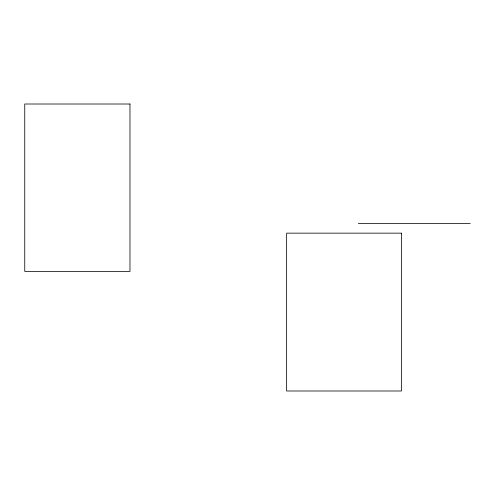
<?xml version="1.0" encoding="UTF-8"?>
<svg xmlns="http://www.w3.org/2000/svg" width="495" height="495" viewBox="0 0 495 495"><rect width="100%" height="100%" fill="white"/><g stroke="black" fill="none" stroke-linecap="round" stroke-linejoin="round"><path stroke-width="0.74" d="M358.324 223.585L470.25 223.585M129.981 104.006L24.75 104.006L24.75 271.415L129.981 271.415L129.981 104.006M401.433 233.151L286.636 233.151L286.636 390.994L401.433 390.994L401.433 233.151"/></g></svg>
